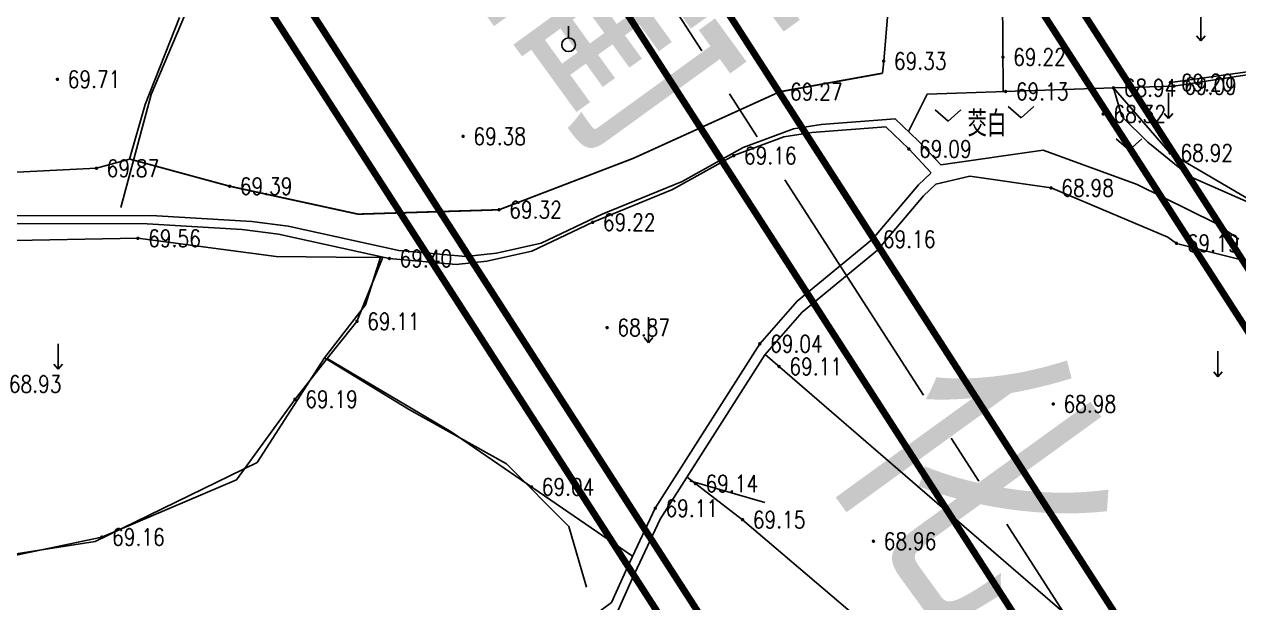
# Model space of a CAD drawing. Extents: x 10519 to 17598, y -625 to 2857.
# Drawn here: x 13571.8 to 13643, y 1308 to 1341.9 of the extents above; entities that cross this region are included whole.
import ezdxf
from ezdxf.enums import TextEntityAlignment as Align

# ---------------------------------------------------------------- set-up
doc = ezdxf.new("R2010")
doc.units = 0
doc.header["$MEASUREMENT"] = 0
doc.linetypes.add('CENTER', pattern=[2, 1.25, -0.25, 0.25, -0.25])
doc.linetypes.add('CENTERX2', pattern=[4, 2.5, -0.5, 0.5, -0.5])
doc.layers.get('0').update_dxf_attribs({"linetype": 'CONTINUOUS'})
for name, color, linetype in [('00000衢化东路中线', 1, 'CENTER'), ('00000道路边线', 2, 'CONTINUOUS'), ('0000原地形', 252, 'CONTINUOUS'), ('000道路名称', 6, 'CONTINUOUS'), ('GCD', 224, 'CONTINUOUS')]:
    doc.layers.add(name, color=color, linetype=linetype)
doc.styles.add('HZ', font='txt8.shx', dxfattribs={"width": 0.8, "bigfont": 'hz.shx'})
doc.styles.get("Standard").update_dxf_attribs({"font": 'txt8.shx', "width": 0.8, "bigfont": 'hz.shx'})
doc.styles.add('黑体', font='SIMHEI.TTF', dxfattribs={"width": 0.8})
doc.linetypes.add('10421', pattern='A,2,[150,AAA.SHX,S=1,R=0,X=0,Y=1],1e-11', length=2)

# ---------------------------------------------------------------- blocks, each defined once
blk = doc.blocks.new('GC200')
at = {"linetype": 'Continuous', "const_width": 0.2, "flags": 128}
blk.add_lwpolyline([(-0.1, 0, 1), (0.1, 0, 1)], format="xyb", close=True, dxfattribs=at)

msp = doc.modelspace()

# ---------------------------------------------------------------- linework, layer by layer
at = {"layer": '00000衢化东路中线', "color": 6, "linetype": 'CENTERX2', "ltscale": 6}
msp.add_line((13741.468, 1138.563), (13403.369, 1663.691), dxfattribs=at)
at = {"layer": '00000道路边线', "const_width": 0.4}
for points in [[(13756.603, 1148.308, -0.065136), (13825.178, 1003.376, 0.065136), (13756.603, 1148.308), (13576.295, 1428.357, -0.410529), (13583.517, 1462.739), (13652.854, 1508.626, -0.224647), (14318.381, 1604.23), (14655.468, 1500.221), (14721.808, 1482.843, -0.010771), (14723.879, 1482.253), (15171.602, 1344.107)], [(13758.284, 1149.39, -0.065136), (13827.082, 1003.99, 0.065136), (13758.284, 1149.39), (13577.99, 1429.419, -0.410529), (13584.057, 1458.299), (13655.061, 1505.291, -0.224647), (14317.202, 1600.407), (14654.432, 1496.355)], [(13702.444, 1203.794, -1), (13698.24, 1201.087, 1), (13702.444, 1203.794), (13561.683, 1422.419, 1), (13557.479, 1419.712), (13698.24, 1201.087)], [(13535.605, 1064.087), (13677.985, 1158.314, 0.410529), (13685.207, 1192.696), (13544.447, 1411.322, 0.417908), (13509.629, 1418.636), (13364.519, 1322.6)], [(13504.296, 1073.345, 0.414214), (13532.012, 1067.704), (13677.727, 1164.14, 0.410529), (13683.505, 1191.645), (13542.745, 1410.271, 0.417908), (13514.891, 1416.122), (13366.444, 1317.879, 0.414214), (13360.804, 1290.163), (13504.296, 1073.345)]]:
    msp.add_lwpolyline(points, format="xyb", dxfattribs=at)
at = {"layer": '0000原地形', "linetype": 'Continuous'}
for p, q in [((13629.2, 1337.975, 69.223), (13629.096, 1355.896, 69.223)), ((13629.2, 1337.975, 69.223), (13629.096, 1355.896, 69.223)), ((13622.201, 1339.764, 69.036), (13622.524, 1343.66, 69.036)), ((13622.201, 1339.764, 69.036), (13622.524, 1343.66, 69.036)), ((13578.932, 1337.214, 69.799), (13580.928, 1342.315, 69.799)), ((13622.142, 1339.052, 69.036), (13622.201, 1339.764, 69.036)), ((13622.142, 1339.052, 69.036), (13622.201, 1339.764, 69.036)), ((13635.663, 1338.193, 68.729), (13636.16, 1336.505, 68.729)), ((13638.989, 1334.371, 68.832), (13635.668, 1338.193, 68.832)), ((13578.015, 1334.017, 69.799), (13578.932, 1337.214, 69.799)), ((13636.16, 1336.505, 68.729), (13637.683, 1335.003, 68.729)), ((13616.908, 1335.785, 68.608), (13613.97, 1334.686, 68.608)), ((13616.908, 1335.785, 68.608), (13613.97, 1334.686, 68.608)), ((13618.539, 1336.04, 68.608), (13616.908, 1335.785, 68.608)), ((13618.539, 1336.04, 68.608), (13616.908, 1335.785, 68.608)), ((13622.318, 1335.905, 69.344), (13617.982, 1335.57, 69.344)), ((13622.318, 1335.905, 69.344), (13617.982, 1335.57, 69.344)), ((13622.875, 1336.375, 68.608), (13618.539, 1336.04, 68.608)), ((13622.875, 1336.375, 68.608), (13618.539, 1336.04, 68.608)), ((13623.674, 1334.608, 69.344), (13622.318, 1335.905, 69.344)), ((13623.674, 1334.608, 69.344), (13622.318, 1335.905, 69.344)), ((13624.231, 1335.078, 68.608), (13622.875, 1336.375, 68.608)), ((13624.231, 1335.078, 68.608), (13622.875, 1336.375, 68.608)), ((13616.351, 1335.315, 69.344), (13613.413, 1334.216, 69.344)), ((13616.351, 1335.315, 69.344), (13613.413, 1334.216, 69.344)), ((13617.982, 1335.57, 69.344), (13616.351, 1335.315, 69.344)), ((13617.982, 1335.57, 69.344), (13616.351, 1335.315, 69.344)), ((13625.546, 1333.684, 68.608), (13624.231, 1335.078, 68.608)), ((13625.546, 1333.684, 68.608), (13624.231, 1335.078, 68.608)), ((13613.97, 1334.686, 68.608), (13610.392, 1332.694, 68.608)), ((13613.97, 1334.686, 68.608), (13610.392, 1332.694, 68.608)), ((13624.989, 1333.214, 69.344), (13623.674, 1334.608, 69.344)), ((13624.989, 1333.214, 69.344), (13623.674, 1334.608, 69.344)), ((13625.546, 1333.684, 69.114), (13624.277, 1335.029, 69.114)), ((13625.546, 1333.684, 69.114), (13624.277, 1335.029, 69.114)), ((13631.539, 1334.537, 68.608), (13625.546, 1333.684, 68.608)), ((13631.539, 1334.537, 68.608), (13625.546, 1333.684, 68.608)), ((13637.051, 1332.515, 68.608), (13631.539, 1334.537, 68.608)), ((13637.051, 1332.515, 68.608), (13631.539, 1334.537, 68.608)), ((13637.683, 1335.003, 68.729), (13640.179, 1332.982, 68.729)), ((13644.454, 1331.146, 68.832), (13638.989, 1334.371, 68.832)), ((13578.015, 1334.017, 69.036), (13576.066, 1333.475, 69.036)), ((13578.015, 1334.017, 69.036), (13576.066, 1333.475, 69.036)), ((13613.413, 1334.216, 69.344), (13609.835, 1332.224, 69.344)), ((13613.413, 1334.216, 69.344), (13609.835, 1332.224, 69.344)), ((13576.066, 1333.475, 69.036), (13563.593, 1332.873, 69.036)), ((13576.066, 1333.475, 69.036), (13563.593, 1332.873, 69.036)), ((13624.244, 1332.512, 69.344), (13624.966, 1333.193, 69.344)), ((13624.244, 1332.512, 69.344), (13624.966, 1333.193, 69.344)), ((13624.966, 1333.193, 69.344), (13624.966, 1333.193, 69.344)), ((13624.966, 1333.193, 69.344), (13624.966, 1333.193, 69.344)), ((13625.261, 1332.542, 69.118), (13627.252, 1333.02, 69.118)), ((13625.261, 1332.542, 69.118), (13627.252, 1333.02, 69.118)), ((13627.252, 1333.02, 69.118), (13632.01, 1332.325, 69.118)), ((13627.252, 1333.02, 69.118), (13632.01, 1332.325, 69.118)), ((13640.179, 1332.982, 68.729), (13644.223, 1331.204, 68.729)), ((13610.392, 1332.694, 68.608), (13605.706, 1330.778, 68.608)), ((13610.392, 1332.694, 68.608), (13605.706, 1330.778, 68.608)), ((13621.554, 1329.315, 69.344), (13624.244, 1332.512, 69.344)), ((13621.554, 1329.315, 69.344), (13624.244, 1332.512, 69.344)), ((13624.539, 1331.861, 69.365), (13625.261, 1332.542, 69.365)), ((13624.539, 1331.861, 69.365), (13625.261, 1332.542, 69.365)), ((13625.261, 1332.542, 69.365), (13625.261, 1332.542, 69.365)), ((13625.261, 1332.542, 69.365), (13625.261, 1332.542, 69.365)), ((13632.01, 1332.325, 69.118), (13638.854, 1329.434, 69.118)), ((13632.01, 1332.325, 69.118), (13638.854, 1329.434, 69.118)), ((13641.641, 1330.265, 68.608), (13637.051, 1332.515, 68.608)), ((13641.641, 1330.265, 68.608), (13637.051, 1332.515, 68.608)), ((13609.835, 1332.224, 69.344), (13605.149, 1330.308, 69.344)), ((13609.835, 1332.224, 69.344), (13605.149, 1330.308, 69.344)), ((13621.849, 1328.664, 69.365), (13624.539, 1331.861, 69.365)), ((13621.849, 1328.664, 69.365), (13624.539, 1331.861, 69.365)), ((13579.046, 1330.224, 69.344), (13562.583, 1330.261, 69.344)), ((13579.046, 1330.224, 69.344), (13562.583, 1330.261, 69.344)), ((13579.603, 1330.694, 68.608), (13563.14, 1330.731, 68.608)), ((13579.603, 1330.694, 68.608), (13563.14, 1330.731, 68.608)), ((13584.616, 1329.892, 69.344), (13579.046, 1330.224, 69.344)), ((13584.616, 1329.892, 69.344), (13579.046, 1330.224, 69.344)), ((13585.173, 1330.362, 68.608), (13579.603, 1330.694, 68.608)), ((13585.173, 1330.362, 68.608), (13579.603, 1330.694, 68.608)), ((13587.299, 1330.087, 68.608), (13585.173, 1330.362, 68.608)), ((13587.299, 1330.087, 68.608), (13585.173, 1330.362, 68.608)), ((13605.149, 1330.308, 69.344), (13601.576, 1328.617, 69.344)), ((13605.149, 1330.308, 69.344), (13601.576, 1328.617, 69.344)), ((13605.706, 1330.778, 68.608), (13602.133, 1329.087, 68.608)), ((13605.706, 1330.778, 68.608), (13602.133, 1329.087, 68.608)), ((13643.016, 1329.32, 68.608), (13641.641, 1330.265, 68.608)), ((13643.016, 1329.32, 68.608), (13641.641, 1330.265, 68.608)), ((13586.742, 1329.617, 69.344), (13584.616, 1329.892, 69.344)), ((13586.742, 1329.617, 69.344), (13584.616, 1329.892, 69.344)), ((13593.232, 1328.184, 69.344), (13586.742, 1329.617, 69.344)), ((13593.232, 1328.184, 69.344), (13586.742, 1329.617, 69.344)), ((13593.789, 1328.654, 68.608), (13587.299, 1330.087, 68.608)), ((13593.789, 1328.654, 68.608), (13587.299, 1330.087, 68.608)), ((13638.854, 1329.434, 69.118), (13639.359, 1329.073, 69.118)), ((13638.854, 1329.434, 69.118), (13639.359, 1329.073, 69.118)), ((13602.133, 1329.087, 68.608), (13599.508, 1328.495, 68.608)), ((13602.133, 1329.087, 68.608), (13599.508, 1328.495, 68.608)), ((13617.126, 1325.689, 69.344), (13621.554, 1329.315, 69.344)), ((13617.126, 1325.689, 69.344), (13621.554, 1329.315, 69.344)), ((13639.359, 1329.073, 69.118), (13647.761, 1326.947, 69.118)), ((13639.359, 1329.073, 69.118), (13647.761, 1326.947, 69.118)), ((13591.332, 1324.494, 69.077), (13592.849, 1328.269, 69.077)), ((13591.833, 1325.473), (13592.706, 1328.265)), ((13597.153, 1327.831, 69.344), (13593.232, 1328.184, 69.344)), ((13597.153, 1327.831, 69.344), (13593.232, 1328.184, 69.344)), ((13597.71, 1328.301, 68.608), (13593.789, 1328.654, 68.608)), ((13597.71, 1328.301, 68.608), (13593.789, 1328.654, 68.608)), ((13598.951, 1328.025, 69.344), (13597.153, 1327.831, 69.344)), ((13598.951, 1328.025, 69.344), (13597.153, 1327.831, 69.344)), ((13599.508, 1328.495, 68.608), (13597.71, 1328.301, 68.608)), ((13599.508, 1328.495, 68.608), (13597.71, 1328.301, 68.608)), ((13601.576, 1328.617, 69.344), (13598.951, 1328.025, 69.344)), ((13601.576, 1328.617, 69.344), (13598.951, 1328.025, 69.344)), ((13617.421, 1325.038, 69.365), (13621.849, 1328.664, 69.365)), ((13617.421, 1325.038, 69.365), (13621.849, 1328.664, 69.365)), ((13589.425, 1322.358), (13591.833, 1325.473)), ((13614.943, 1323.179, 69.344), (13617.126, 1325.689, 69.344)), ((13614.943, 1323.179, 69.344), (13617.126, 1325.689, 69.344)), ((13589.599, 1322.321, 69.077), (13591.332, 1324.494, 69.077)), ((13615.238, 1322.528, 69.365), (13617.421, 1325.038, 69.365)), ((13615.238, 1322.528, 69.365), (13617.421, 1325.038, 69.365)), ((13608.814, 1313.536, 69.344), (13614.943, 1323.179, 69.344)), ((13608.814, 1313.536, 69.344), (13614.943, 1323.179, 69.344)), ((13585.48, 1316.217), (13589.425, 1322.358)), ((13587.705, 1319.929, 69.077), (13589.599, 1322.321, 69.077)), ((13589.425, 1322.358), (13594.352, 1319.355)), ((13589.599, 1322.321, 69.077), (13596.859, 1318.017, 69.077)), ((13609.109, 1312.885, 69.365), (13615.238, 1322.528, 69.365)), ((13609.109, 1312.885, 69.365), (13615.238, 1322.528, 69.365)), ((13640.412, 1300.796, 69.262), (13615.26, 1322.553, 69.262)), ((13640.412, 1300.796, 69.262), (13615.26, 1322.553, 69.262)), ((13584.272, 1315.211, 69.077), (13587.705, 1319.929, 69.077)), ((13594.352, 1319.355), (13600.096, 1316.148)), ((13596.859, 1318.017, 69.077), (13607.488, 1310.721, 69.077)), ((13575.988, 1311.586), (13585.48, 1316.217)), ((13600.096, 1316.148), (13603.747, 1312.469)), ((13576.383, 1311.842, 69.077), (13584.272, 1315.211, 69.077)), ((13610.679, 1315.355, 69.135), (13613.931, 1312.86, 69.135)), ((13610.679, 1315.355, 69.135), (13613.931, 1312.86, 69.135)), ((13610.843, 1315.142, 68.984), (13615.245, 1313.879, 68.984)), ((13607.169, 1310.044, 69.344), (13608.814, 1313.536, 69.344)), ((13607.169, 1310.044, 69.344), (13608.814, 1313.536, 69.344)), ((13603.747, 1312.469), (13604.779, 1308.902)), ((13607.464, 1309.393, 69.365), (13609.109, 1312.885, 69.365)), ((13607.464, 1309.393, 69.365), (13609.109, 1312.885, 69.365)), ((13613.931, 1312.86, 69.135), (13635.042, 1294.868, 69.135)), ((13613.931, 1312.86, 69.135), (13635.042, 1294.868, 69.135)), ((13570.222, 1310.541, 69.077), (13576.383, 1311.842, 69.077)), ((13569.585, 1310.593), (13575.988, 1311.586)), ((13606.243, 1308, 69.344), (13607.169, 1310.044, 69.344)), ((13606.243, 1308, 69.344), (13607.169, 1310.044, 69.344)), ((13606.538, 1307.349, 69.365), (13607.464, 1309.393, 69.365)), ((13606.538, 1307.349, 69.365), (13607.464, 1309.393, 69.365)), ((13604.959, 1307.04, 69.344), (13606.243, 1308, 69.344)), ((13604.959, 1307.04, 69.344), (13606.243, 1308, 69.344))]:
    msp.add_line(p, q, dxfattribs=at)
at = {"layer": '0000原地形', "linetype": '10421'}
for p, q in [((13581.283, 1342.564), (13579.281, 1337.804)), ((13645.003, 1339.35, 69.255), (13639.006, 1338.503, 69.255)), ((13645.105, 1339.209, 69.123), (13639.21, 1338.299, 69.123)), ((13645.105, 1339.209, 69.123), (13639.21, 1338.299, 69.123)), ((13629.345, 1337.98, 69.123), (13624.759, 1337.83, 69.123)), ((13629.345, 1337.98, 69.123), (13624.759, 1337.83, 69.123)), ((13635.668, 1338.193, 69.123), (13629.345, 1337.98, 69.123)), ((13635.668, 1338.193, 69.123), (13629.345, 1337.98, 69.123)), ((13639.21, 1338.299, 69.123), (13635.668, 1338.193, 69.123)), ((13639.21, 1338.299, 69.123), (13635.668, 1338.193, 69.123)), ((13579.281, 1337.804), (13577.507, 1331.183)), ((13624.759, 1337.83, 69.123), (13623.657, 1335.627, 69.123)), ((13624.759, 1337.83, 69.123), (13623.657, 1335.627, 69.123)), ((13578.499, 1329.368, 69.548), (13563.981, 1329.105, 69.548)), ((13578.499, 1329.368, 69.548), (13563.981, 1329.105, 69.548)), ((13586.609, 1328.307, 69.548), (13578.499, 1329.368, 69.548)), ((13586.609, 1328.307, 69.548), (13578.499, 1329.368, 69.548)), ((13591.874, 1328.245, 69.548), (13586.609, 1328.307, 69.548)), ((13591.874, 1328.245, 69.548), (13586.609, 1328.307, 69.548)), ((13592.849, 1328.269, 69.548), (13591.874, 1328.245, 69.548)), ((13592.849, 1328.269, 69.548), (13591.874, 1328.245, 69.548))]:
    msp.add_line(p, q, dxfattribs=at)
at = {"layer": '0000原地形'}
for p, q in [((13640.784, 1340.943), (13640.784, 1342.443)), ((13603.735, 1341.121), (13603.735, 1341.821)), ((13603.735, 1341.121), (13603.735, 1341.821)), ((13640.534, 1341.243), (13640.784, 1340.943)), ((13640.784, 1340.943), (13641.034, 1341.243)), ((13638.897, 1336.397), (13638.897, 1337.897)), ((13625.971, 1336.234), (13625.221, 1336.895)), ((13626.721, 1336.895), (13625.971, 1336.234)), ((13630.25, 1336.436), (13629.5, 1337.098)), ((13631, 1337.098), (13630.25, 1336.436)), ((13638.647, 1336.697), (13638.897, 1336.397)), ((13638.897, 1336.397), (13639.147, 1336.697)), ((13636.579, 1334.539), (13635.829, 1335.201)), ((13637.329, 1335.201), (13636.579, 1334.539)), ((13608.415, 1323.242), (13608.415, 1324.742)), ((13608.415, 1323.242), (13608.415, 1324.742)), ((13573.83, 1321.685), (13573.83, 1323.185)), ((13573.83, 1321.685), (13573.83, 1323.185)), ((13608.165, 1323.542), (13608.415, 1323.242)), ((13608.165, 1323.542), (13608.415, 1323.242)), ((13608.415, 1323.242), (13608.665, 1323.542)), ((13608.415, 1323.242), (13608.665, 1323.542)), ((13641.79, 1321.243), (13641.79, 1322.743)), ((13641.79, 1321.243), (13641.79, 1322.743)), ((13573.58, 1321.985), (13573.83, 1321.685)), ((13573.58, 1321.985), (13573.83, 1321.685)), ((13573.83, 1321.685), (13574.08, 1321.985)), ((13573.83, 1321.685), (13574.08, 1321.985)), ((13641.54, 1321.543), (13641.79, 1321.243)), ((13641.54, 1321.543), (13641.79, 1321.243)), ((13641.79, 1321.243), (13642.04, 1321.543)), ((13641.79, 1321.243), (13642.04, 1321.543))]:
    msp.add_line(p, q, dxfattribs=at)
at = {"layer": '0000原地形', "linetype": 'Continuous', "const_width": 0.1, "elevation": 69.036, "flags": 128}
msp.add_lwpolyline([(13622.142, 1339.052), (13616.111, 1337.963), (13607.528, 1334.059), (13599.66, 1331.041), (13591.401, 1330.785), (13583.873, 1332.424), (13578.015, 1334.017)], dxfattribs=at)
msp.add_lwpolyline([(13622.142, 1339.052), (13616.111, 1337.963), (13607.528, 1334.059), (13599.66, 1331.041), (13591.401, 1330.785), (13583.873, 1332.424), (13578.015, 1334.017)], dxfattribs=at)
at = {"layer": '0000原地形'}
msp.add_ellipse((13603.735, 1340.721), major_axis=(-0.283, 0.283), ratio=1, start_param=3.926991, end_param=10.210176, dxfattribs=at)
msp.add_ellipse((13603.735, 1340.721), major_axis=(-0.283, 0.283), ratio=1, start_param=3.926991, end_param=10.210176, dxfattribs=at)

# ---------------------------------------------------------------- block references
at = {"layer": 'GCD', "linetype": 'Continuous'}
ref = msp.add_blockref('GC200', (13622.201, 1339.764, 69.332), dxfattribs=dict(at, xscale=0.5, yscale=0.5, zscale=0.5))
ref.add_attrib('height', '69.33', dxfattribs={"linetype": 'Continuous', "height": 1, "style": 'HZ', "width": 0.8}).set_placement((13622.801, 1339.764, 69.332), align=Align.MIDDLE_LEFT)
ref = msp.add_blockref('GC200', (13622.201, 1339.764, 69.332), dxfattribs=dict(at, xscale=0.5, yscale=0.5, zscale=0.5))
ref.add_attrib('height', '69.33', dxfattribs={"linetype": 'Continuous', "height": 1, "style": 'HZ', "width": 0.8}).set_placement((13622.801, 1339.764, 69.332), align=Align.MIDDLE_LEFT)
ref = msp.add_blockref('GC200', (13629.188, 1339.995, 69.223), dxfattribs=dict(at, xscale=0.5, yscale=0.5, zscale=0.5))
ref.add_attrib('height', '69.22', dxfattribs={"linetype": 'Continuous', "height": 1, "style": 'HZ', "width": 0.8}).set_placement((13629.788, 1339.995, 69.223), align=Align.MIDDLE_LEFT)
ref = msp.add_blockref('GC200', (13629.188, 1339.995, 69.223), dxfattribs=dict(at, xscale=0.5, yscale=0.5, zscale=0.5))
ref.add_attrib('height', '69.22', dxfattribs={"linetype": 'Continuous', "height": 1, "style": 'HZ', "width": 0.8}).set_placement((13629.788, 1339.995, 69.223), align=Align.MIDDLE_LEFT)
ref = msp.add_blockref('GC200', (13573.783, 1338.695, 69.705), dxfattribs=dict(at, xscale=0.5, yscale=0.5, zscale=0.5))
ref.add_attrib('height', '69.71', dxfattribs={"linetype": 'Continuous', "height": 1, "style": 'HZ', "width": 0.8}).set_placement((13574.383, 1338.695, 69.705), align=Align.MIDDLE_LEFT)
ref = msp.add_blockref('GC200', (13573.783, 1338.695, 69.705), dxfattribs=dict(at, xscale=0.5, yscale=0.5, zscale=0.5))
ref.add_attrib('height', '69.71', dxfattribs={"linetype": 'Continuous', "height": 1, "style": 'HZ', "width": 0.8}).set_placement((13574.383, 1338.695, 69.705), align=Align.MIDDLE_LEFT)
ref = msp.add_blockref('GC200', (13635.668, 1338.193, 68.942), dxfattribs=dict(at, xscale=0.5, yscale=0.5, zscale=0.5))
ref.add_attrib('height', '68.94', dxfattribs={"linetype": 'Continuous', "height": 1, "style": 'HZ', "width": 0.8}).set_placement((13636.268, 1338.193, 68.942), align=Align.MIDDLE_LEFT)
ref = msp.add_blockref('GC200', (13635.668, 1338.193, 68.942), dxfattribs=dict(at, xscale=0.5, yscale=0.5, zscale=0.5))
ref.add_attrib('height', '68.94', dxfattribs={"linetype": 'Continuous', "height": 1, "style": 'HZ', "width": 0.8}).set_placement((13636.268, 1338.193, 68.942), align=Align.MIDDLE_LEFT)
ref = msp.add_blockref('GC200', (13639.006, 1338.503, 69.195), dxfattribs=dict(at, xscale=0.5, yscale=0.5, zscale=0.5))
ref.add_attrib('height', '69.20', dxfattribs={"linetype": 'Continuous', "height": 1, "style": 'HZ', "width": 0.8}).set_placement((13639.606, 1338.503, 69.195), align=Align.MIDDLE_LEFT)
ref = msp.add_blockref('GC200', (13639.006, 1338.503, 69.195), dxfattribs=dict(at, xscale=0.5, yscale=0.5, zscale=0.5))
ref.add_attrib('height', '69.20', dxfattribs={"linetype": 'Continuous', "height": 1, "style": 'HZ', "width": 0.8}).set_placement((13639.606, 1338.503, 69.195), align=Align.MIDDLE_LEFT)
ref = msp.add_blockref('GC200', (13639.21, 1338.299, 69.087), dxfattribs=dict(at, xscale=0.5, yscale=0.5, zscale=0.5))
ref.add_attrib('height', '69.09', dxfattribs={"linetype": 'Continuous', "height": 1, "style": 'HZ', "width": 0.8}).set_placement((13639.81, 1338.299, 69.087), align=Align.MIDDLE_LEFT)
ref = msp.add_blockref('GC200', (13639.21, 1338.299, 69.087), dxfattribs=dict(at, xscale=0.5, yscale=0.5, zscale=0.5))
ref.add_attrib('height', '69.09', dxfattribs={"linetype": 'Continuous', "height": 1, "style": 'HZ', "width": 0.8}).set_placement((13639.81, 1338.299, 69.087), align=Align.MIDDLE_LEFT)
ref = msp.add_blockref('GC200', (13616.111, 1337.963, 69.273), dxfattribs=dict(at, xscale=0.5, yscale=0.5, zscale=0.5))
ref.add_attrib('height', '69.27', dxfattribs={"linetype": 'Continuous', "height": 1, "style": 'HZ', "width": 0.8}).set_placement((13616.711, 1337.963, 69.273), align=Align.MIDDLE_LEFT)
ref = msp.add_blockref('GC200', (13616.111, 1337.963, 69.273), dxfattribs=dict(at, xscale=0.5, yscale=0.5, zscale=0.5))
ref.add_attrib('height', '69.27', dxfattribs={"linetype": 'Continuous', "height": 1, "style": 'HZ', "width": 0.8}).set_placement((13616.711, 1337.963, 69.273), align=Align.MIDDLE_LEFT)
ref = msp.add_blockref('GC200', (13629.345, 1337.98, 69.129), dxfattribs=dict(at, xscale=0.5, yscale=0.5, zscale=0.5))
ref.add_attrib('height', '69.13', dxfattribs={"linetype": 'Continuous', "height": 1, "style": 'HZ', "width": 0.8}).set_placement((13629.945, 1337.98, 69.129), align=Align.MIDDLE_LEFT)
ref = msp.add_blockref('GC200', (13629.345, 1337.98, 69.129), dxfattribs=dict(at, xscale=0.5, yscale=0.5, zscale=0.5))
ref.add_attrib('height', '69.13', dxfattribs={"linetype": 'Continuous', "height": 1, "style": 'HZ', "width": 0.8}).set_placement((13629.945, 1337.98, 69.129), align=Align.MIDDLE_LEFT)
ref = msp.add_blockref('GC200', (13635.063, 1336.659, 68.322), dxfattribs=dict(at, xscale=0.5, yscale=0.5, zscale=0.5))
ref.add_attrib('height', '68.32', dxfattribs={"linetype": 'Continuous', "height": 1, "style": 'HZ', "width": 0.8}).set_placement((13635.663, 1336.659, 68.322), align=Align.MIDDLE_LEFT)
ref = msp.add_blockref('GC200', (13635.063, 1336.659, 68.322), dxfattribs=dict(at, xscale=0.5, yscale=0.5, zscale=0.5))
ref.add_attrib('height', '68.32', dxfattribs={"linetype": 'Continuous', "height": 1, "style": 'HZ', "width": 0.8}).set_placement((13635.663, 1336.659, 68.322), align=Align.MIDDLE_LEFT)
ref = msp.add_blockref('GC200', (13597.557, 1335.35, 69.378), dxfattribs=dict(at, xscale=0.5, yscale=0.5, zscale=0.5))
ref.add_attrib('height', '69.38', dxfattribs={"linetype": 'Continuous', "height": 1, "style": 'HZ', "width": 0.8}).set_placement((13598.157, 1335.35, 69.378), align=Align.MIDDLE_LEFT)
ref = msp.add_blockref('GC200', (13597.557, 1335.35, 69.378), dxfattribs=dict(at, xscale=0.5, yscale=0.5, zscale=0.5))
ref.add_attrib('height', '69.38', dxfattribs={"linetype": 'Continuous', "height": 1, "style": 'HZ', "width": 0.8}).set_placement((13598.157, 1335.35, 69.378), align=Align.MIDDLE_LEFT)
ref = msp.add_blockref('GC200', (13623.674, 1334.608, 69.087), dxfattribs=dict(at, xscale=0.5, yscale=0.5, zscale=0.5))
ref.add_attrib('height', '69.09', dxfattribs={"linetype": 'Continuous', "height": 1, "style": 'HZ', "width": 0.8}).set_placement((13624.274, 1334.608, 69.087), align=Align.MIDDLE_LEFT)
ref = msp.add_blockref('GC200', (13623.674, 1334.608, 69.087), dxfattribs=dict(at, xscale=0.5, yscale=0.5, zscale=0.5))
ref.add_attrib('height', '69.09', dxfattribs={"linetype": 'Continuous', "height": 1, "style": 'HZ', "width": 0.8}).set_placement((13624.274, 1334.608, 69.087), align=Align.MIDDLE_LEFT)
ref = msp.add_blockref('GC200', (13613.413, 1334.216, 69.161), dxfattribs=dict(at, xscale=0.5, yscale=0.5, zscale=0.5))
ref.add_attrib('height', '69.16', dxfattribs={"linetype": 'Continuous', "height": 1, "style": 'HZ', "width": 0.8}).set_placement((13614.013, 1334.216, 69.161), align=Align.MIDDLE_LEFT)
ref = msp.add_blockref('GC200', (13613.413, 1334.216, 69.161), dxfattribs=dict(at, xscale=0.5, yscale=0.5, zscale=0.5))
ref.add_attrib('height', '69.16', dxfattribs={"linetype": 'Continuous', "height": 1, "style": 'HZ', "width": 0.8}).set_placement((13614.013, 1334.216, 69.161), align=Align.MIDDLE_LEFT)
ref = msp.add_blockref('GC200', (13638.989, 1334.371, 68.915), dxfattribs=dict(at, xscale=0.5, yscale=0.5, zscale=0.5))
ref.add_attrib('height', '68.92', dxfattribs={"linetype": 'Continuous', "height": 1, "style": 'HZ', "width": 0.8}).set_placement((13639.589, 1334.371, 68.915), align=Align.MIDDLE_LEFT)
ref = msp.add_blockref('GC200', (13638.989, 1334.371, 68.915), dxfattribs=dict(at, xscale=0.5, yscale=0.5, zscale=0.5))
ref.add_attrib('height', '68.92', dxfattribs={"linetype": 'Continuous', "height": 1, "style": 'HZ', "width": 0.8}).set_placement((13639.589, 1334.371, 68.915), align=Align.MIDDLE_LEFT)
ref = msp.add_blockref('GC200', (13576.066, 1333.475, 69.865), dxfattribs=dict(at, xscale=0.5, yscale=0.5, zscale=0.5))
ref.add_attrib('height', '69.87', dxfattribs={"linetype": 'Continuous', "height": 1, "style": 'HZ', "width": 0.8}).set_placement((13576.666, 1333.475, 69.865), align=Align.MIDDLE_LEFT)
ref = msp.add_blockref('GC200', (13576.066, 1333.475, 69.865), dxfattribs=dict(at, xscale=0.5, yscale=0.5, zscale=0.5))
ref.add_attrib('height', '69.87', dxfattribs={"linetype": 'Continuous', "height": 1, "style": 'HZ', "width": 0.8}).set_placement((13576.666, 1333.475, 69.865), align=Align.MIDDLE_LEFT)
ref = msp.add_blockref('GC200', (13583.873, 1332.424, 69.391), dxfattribs=dict(at, xscale=0.5, yscale=0.5, zscale=0.5))
ref.add_attrib('height', '69.39', dxfattribs={"linetype": 'Continuous', "height": 1, "style": 'HZ', "width": 0.8}).set_placement((13584.473, 1332.424, 69.391), align=Align.MIDDLE_LEFT)
ref = msp.add_blockref('GC200', (13583.873, 1332.424, 69.391), dxfattribs=dict(at, xscale=0.5, yscale=0.5, zscale=0.5))
ref.add_attrib('height', '69.39', dxfattribs={"linetype": 'Continuous', "height": 1, "style": 'HZ', "width": 0.8}).set_placement((13584.473, 1332.424, 69.391), align=Align.MIDDLE_LEFT)
ref = msp.add_blockref('GC200', (13632.01, 1332.325, 68.976), dxfattribs=dict(at, xscale=0.5, yscale=0.5, zscale=0.5))
ref.add_attrib('height', '68.98', dxfattribs={"linetype": 'Continuous', "height": 1, "style": 'HZ', "width": 0.8}).set_placement((13632.61, 1332.325, 68.976), align=Align.MIDDLE_LEFT)
ref = msp.add_blockref('GC200', (13632.01, 1332.325, 68.976), dxfattribs=dict(at, xscale=0.5, yscale=0.5, zscale=0.5))
ref.add_attrib('height', '68.98', dxfattribs={"linetype": 'Continuous', "height": 1, "style": 'HZ', "width": 0.8}).set_placement((13632.61, 1332.325, 68.976), align=Align.MIDDLE_LEFT)
ref = msp.add_blockref('GC200', (13599.66, 1331.041, 69.322), dxfattribs=dict(at, xscale=0.5, yscale=0.5, zscale=0.5))
ref.add_attrib('height', '69.32', dxfattribs={"linetype": 'Continuous', "height": 1, "style": 'HZ', "width": 0.8}).set_placement((13600.26, 1331.041, 69.322), align=Align.MIDDLE_LEFT)
ref = msp.add_blockref('GC200', (13599.66, 1331.041, 69.322), dxfattribs=dict(at, xscale=0.5, yscale=0.5, zscale=0.5))
ref.add_attrib('height', '69.32', dxfattribs={"linetype": 'Continuous', "height": 1, "style": 'HZ', "width": 0.8}).set_placement((13600.26, 1331.041, 69.322), align=Align.MIDDLE_LEFT)
ref = msp.add_blockref('GC200', (13605.149, 1330.308, 69.222), dxfattribs=dict(at, xscale=0.5, yscale=0.5, zscale=0.5))
ref.add_attrib('height', '69.22', dxfattribs={"linetype": 'Continuous', "height": 1, "style": 'HZ', "width": 0.8}).set_placement((13605.749, 1330.308, 69.222), align=Align.MIDDLE_LEFT)
ref = msp.add_blockref('GC200', (13605.149, 1330.308, 69.222), dxfattribs=dict(at, xscale=0.5, yscale=0.5, zscale=0.5))
ref.add_attrib('height', '69.22', dxfattribs={"linetype": 'Continuous', "height": 1, "style": 'HZ', "width": 0.8}).set_placement((13605.749, 1330.308, 69.222), align=Align.MIDDLE_LEFT)
ref = msp.add_blockref('GC200', (13578.499, 1329.368, 69.556), dxfattribs=dict(at, xscale=0.5, yscale=0.5, zscale=0.5))
ref.add_attrib('height', '69.56', dxfattribs={"linetype": 'Continuous', "height": 1, "style": 'HZ', "width": 0.8}).set_placement((13579.099, 1329.368, 69.556), align=Align.MIDDLE_LEFT)
ref = msp.add_blockref('GC200', (13578.499, 1329.368, 69.556), dxfattribs=dict(at, xscale=0.5, yscale=0.5, zscale=0.5))
ref.add_attrib('height', '69.56', dxfattribs={"linetype": 'Continuous', "height": 1, "style": 'HZ', "width": 0.8}).set_placement((13579.099, 1329.368, 69.556), align=Align.MIDDLE_LEFT)
ref = msp.add_blockref('GC200', (13621.554, 1329.315, 69.159), dxfattribs=dict(at, xscale=0.5, yscale=0.5, zscale=0.5))
ref.add_attrib('height', '69.16', dxfattribs={"linetype": 'Continuous', "height": 1, "style": 'HZ', "width": 0.8}).set_placement((13622.154, 1329.315, 69.159), align=Align.MIDDLE_LEFT)
ref = msp.add_blockref('GC200', (13621.554, 1329.315, 69.159), dxfattribs=dict(at, xscale=0.5, yscale=0.5, zscale=0.5))
ref.add_attrib('height', '69.16', dxfattribs={"linetype": 'Continuous', "height": 1, "style": 'HZ', "width": 0.8}).set_placement((13622.154, 1329.315, 69.159), align=Align.MIDDLE_LEFT)
ref = msp.add_blockref('GC200', (13639.359, 1329.073, 69.186), dxfattribs=dict(at, xscale=0.5, yscale=0.5, zscale=0.5))
ref.add_attrib('height', '69.19', dxfattribs={"linetype": 'Continuous', "height": 1, "style": 'HZ', "width": 0.8}).set_placement((13639.959, 1329.073, 69.186), align=Align.MIDDLE_LEFT)
ref = msp.add_blockref('GC200', (13639.359, 1329.073, 69.186), dxfattribs=dict(at, xscale=0.5, yscale=0.5, zscale=0.5))
ref.add_attrib('height', '69.19', dxfattribs={"linetype": 'Continuous', "height": 1, "style": 'HZ', "width": 0.8}).set_placement((13639.959, 1329.073, 69.186), align=Align.MIDDLE_LEFT)
ref = msp.add_blockref('GC200', (13593.232, 1328.184, 69.401), dxfattribs=dict(at, xscale=0.5, yscale=0.5, zscale=0.5))
ref.add_attrib('height', '69.40', dxfattribs={"linetype": 'Continuous', "height": 1, "style": 'HZ', "width": 0.8}).set_placement((13593.832, 1328.184, 69.401), align=Align.MIDDLE_LEFT)
ref = msp.add_blockref('GC200', (13593.232, 1328.184, 69.401), dxfattribs=dict(at, xscale=0.5, yscale=0.5, zscale=0.5))
ref.add_attrib('height', '69.40', dxfattribs={"linetype": 'Continuous', "height": 1, "style": 'HZ', "width": 0.8}).set_placement((13593.832, 1328.184, 69.401), align=Align.MIDDLE_LEFT)
ref = msp.add_blockref('GC200', (13591.332, 1324.494, 69.106), dxfattribs=dict(at, xscale=0.5, yscale=0.5, zscale=0.5))
ref.add_attrib('height', '69.11', dxfattribs={"linetype": 'Continuous', "height": 1, "style": 'HZ', "width": 0.8}).set_placement((13591.932, 1324.494, 69.106), align=Align.MIDDLE_LEFT)
ref = msp.add_blockref('GC200', (13591.332, 1324.494, 69.106), dxfattribs=dict(at, xscale=0.5, yscale=0.5, zscale=0.5))
ref.add_attrib('height', '69.11', dxfattribs={"linetype": 'Continuous', "height": 1, "style": 'HZ', "width": 0.8}).set_placement((13591.932, 1324.494, 69.106), align=Align.MIDDLE_LEFT)
ref = msp.add_blockref('GC200', (13605.996, 1324.131), dxfattribs=dict(at, xscale=0.5, yscale=0.5, zscale=0.5))
ref.add_attrib('height', '68.87', dxfattribs={"linetype": 'Continuous', "height": 1, "style": 'HZ', "width": 0.8}).set_placement((13606.596, 1324.131), align=Align.MIDDLE_LEFT)
ref = msp.add_blockref('GC200', (13605.996, 1324.131), dxfattribs=dict(at, xscale=0.5, yscale=0.5, zscale=0.5))
ref.add_attrib('height', '68.87', dxfattribs={"linetype": 'Continuous', "height": 1, "style": 'HZ', "width": 0.8}).set_placement((13606.596, 1324.131), align=Align.MIDDLE_LEFT)
ref = msp.add_blockref('GC200', (13614.943, 1323.179, 69.04), dxfattribs=dict(at, xscale=0.5, yscale=0.5, zscale=0.5))
ref.add_attrib('height', '69.04', dxfattribs={"linetype": 'Continuous', "height": 1, "style": 'HZ', "width": 0.8}).set_placement((13615.543, 1323.179, 69.04), align=Align.MIDDLE_LEFT)
ref = msp.add_blockref('GC200', (13614.943, 1323.179, 69.04), dxfattribs=dict(at, xscale=0.5, yscale=0.5, zscale=0.5))
ref.add_attrib('height', '69.04', dxfattribs={"linetype": 'Continuous', "height": 1, "style": 'HZ', "width": 0.8}).set_placement((13615.543, 1323.179, 69.04), align=Align.MIDDLE_LEFT)
ref = msp.add_blockref('GC200', (13616.074, 1321.849, 69.112), dxfattribs=dict(at, xscale=0.5, yscale=0.5, zscale=0.5))
ref.add_attrib('height', '69.11', dxfattribs={"linetype": 'Continuous', "height": 1, "style": 'HZ', "width": 0.8}).set_placement((13616.674, 1321.849, 69.112), align=Align.MIDDLE_LEFT)
ref = msp.add_blockref('GC200', (13616.074, 1321.849, 69.112), dxfattribs=dict(at, xscale=0.5, yscale=0.5, zscale=0.5))
ref.add_attrib('height', '69.11', dxfattribs={"linetype": 'Continuous', "height": 1, "style": 'HZ', "width": 0.8}).set_placement((13616.674, 1321.849, 69.112), align=Align.MIDDLE_LEFT)
ref = msp.add_blockref('GC200', (13570.331, 1320.818), dxfattribs=dict(at, xscale=0.5, yscale=0.5, zscale=0.5))
ref.add_attrib('height', '68.93', dxfattribs={"linetype": 'Continuous', "height": 1, "style": 'HZ', "width": 0.8}).set_placement((13570.931, 1320.818), align=Align.MIDDLE_LEFT)
ref = msp.add_blockref('GC200', (13570.331, 1320.818), dxfattribs=dict(at, xscale=0.5, yscale=0.5, zscale=0.5))
ref.add_attrib('height', '68.93', dxfattribs={"linetype": 'Continuous', "height": 1, "style": 'HZ', "width": 0.8}).set_placement((13570.931, 1320.818), align=Align.MIDDLE_LEFT)
ref = msp.add_blockref('GC200', (13587.705, 1319.929, 69.186), dxfattribs=dict(at, xscale=0.5, yscale=0.5, zscale=0.5))
ref.add_attrib('height', '69.19', dxfattribs={"linetype": 'Continuous', "height": 1, "style": 'HZ', "width": 0.8}).set_placement((13588.305, 1319.929, 69.186), align=Align.MIDDLE_LEFT)
ref = msp.add_blockref('GC200', (13587.705, 1319.929, 69.186), dxfattribs=dict(at, xscale=0.5, yscale=0.5, zscale=0.5))
ref.add_attrib('height', '69.19', dxfattribs={"linetype": 'Continuous', "height": 1, "style": 'HZ', "width": 0.8}).set_placement((13588.305, 1319.929, 69.186), align=Align.MIDDLE_LEFT)
ref = msp.add_blockref('GC200', (13632.14, 1319.651, 68.977), dxfattribs=dict(at, xscale=0.5, yscale=0.5, zscale=0.5))
ref.add_attrib('height', '68.98', dxfattribs={"linetype": 'Continuous', "height": 1, "style": 'HZ', "width": 0.8}).set_placement((13632.74, 1319.651, 68.977), align=Align.MIDDLE_LEFT)
ref = msp.add_blockref('GC200', (13632.14, 1319.651, 68.977), dxfattribs=dict(at, xscale=0.5, yscale=0.5, zscale=0.5))
ref.add_attrib('height', '68.98', dxfattribs={"linetype": 'Continuous', "height": 1, "style": 'HZ', "width": 0.8}).set_placement((13632.74, 1319.651, 68.977), align=Align.MIDDLE_LEFT)
ref = msp.add_blockref('GC200', (13601.563, 1314.788, 69.036), dxfattribs=dict(at, xscale=0.5, yscale=0.5, zscale=0.5))
ref.add_attrib('height', '69.04', dxfattribs={"linetype": 'Continuous', "height": 1, "style": 'HZ', "width": 0.8}).set_placement((13602.163, 1314.788, 69.036), align=Align.MIDDLE_LEFT)
ref = msp.add_blockref('GC200', (13601.563, 1314.788, 69.036), dxfattribs=dict(at, xscale=0.5, yscale=0.5, zscale=0.5))
ref.add_attrib('height', '69.04', dxfattribs={"linetype": 'Continuous', "height": 1, "style": 'HZ', "width": 0.8}).set_placement((13602.163, 1314.788, 69.036), align=Align.MIDDLE_LEFT)
ref = msp.add_blockref('GC200', (13611.162, 1314.984, 69.135), dxfattribs=dict(at, xscale=0.5, yscale=0.5, zscale=0.5))
ref.add_attrib('height', '69.14', dxfattribs={"linetype": 'Continuous', "height": 1, "style": 'HZ', "width": 0.8}).set_placement((13611.762, 1314.984, 69.135), align=Align.MIDDLE_LEFT)
ref = msp.add_blockref('GC200', (13611.162, 1314.984, 69.135), dxfattribs=dict(at, xscale=0.5, yscale=0.5, zscale=0.5))
ref.add_attrib('height', '69.14', dxfattribs={"linetype": 'Continuous', "height": 1, "style": 'HZ', "width": 0.8}).set_placement((13611.762, 1314.984, 69.135), align=Align.MIDDLE_LEFT)
ref = msp.add_blockref('GC200', (13608.814, 1313.536, 69.114), dxfattribs=dict(at, xscale=0.5, yscale=0.5, zscale=0.5))
ref.add_attrib('height', '69.11', dxfattribs={"linetype": 'Continuous', "height": 1, "style": 'HZ', "width": 0.8}).set_placement((13609.414, 1313.536, 69.114), align=Align.MIDDLE_LEFT)
ref = msp.add_blockref('GC200', (13608.814, 1313.536, 69.114), dxfattribs=dict(at, xscale=0.5, yscale=0.5, zscale=0.5))
ref.add_attrib('height', '69.11', dxfattribs={"linetype": 'Continuous', "height": 1, "style": 'HZ', "width": 0.8}).set_placement((13609.414, 1313.536, 69.114), align=Align.MIDDLE_LEFT)
ref = msp.add_blockref('GC200', (13613.931, 1312.86, 69.149), dxfattribs=dict(at, xscale=0.5, yscale=0.5, zscale=0.5))
ref.add_attrib('height', '69.15', dxfattribs={"linetype": 'Continuous', "height": 1, "style": 'HZ', "width": 0.8}).set_placement((13614.531, 1312.86, 69.149), align=Align.MIDDLE_LEFT)
ref = msp.add_blockref('GC200', (13613.931, 1312.86, 69.149), dxfattribs=dict(at, xscale=0.5, yscale=0.5, zscale=0.5))
ref.add_attrib('height', '69.15', dxfattribs={"linetype": 'Continuous', "height": 1, "style": 'HZ', "width": 0.8}).set_placement((13614.531, 1312.86, 69.149), align=Align.MIDDLE_LEFT)
ref = msp.add_blockref('GC200', (13576.383, 1311.842, 69.164), dxfattribs=dict(at, xscale=0.5, yscale=0.5, zscale=0.5))
ref.add_attrib('height', '69.16', dxfattribs={"linetype": 'Continuous', "height": 1, "style": 'HZ', "width": 0.8}).set_placement((13576.983, 1311.842, 69.164), align=Align.MIDDLE_LEFT)
ref = msp.add_blockref('GC200', (13576.383, 1311.842, 69.164), dxfattribs=dict(at, xscale=0.5, yscale=0.5, zscale=0.5))
ref.add_attrib('height', '69.16', dxfattribs={"linetype": 'Continuous', "height": 1, "style": 'HZ', "width": 0.8}).set_placement((13576.983, 1311.842, 69.164), align=Align.MIDDLE_LEFT)
ref = msp.add_blockref('GC200', (13621.603, 1311.602, 68.96), dxfattribs=dict(at, xscale=0.5, yscale=0.5, zscale=0.5))
ref.add_attrib('height', '68.96', dxfattribs={"linetype": 'Continuous', "height": 1, "style": 'HZ', "width": 0.8}).set_placement((13622.203, 1311.602, 68.96), align=Align.MIDDLE_LEFT)
ref = msp.add_blockref('GC200', (13621.603, 1311.602, 68.96), dxfattribs=dict(at, xscale=0.5, yscale=0.5, zscale=0.5))
ref.add_attrib('height', '68.96', dxfattribs={"linetype": 'Continuous', "height": 1, "style": 'HZ', "width": 0.8}).set_placement((13622.203, 1311.602, 68.96), align=Align.MIDDLE_LEFT)

# ---------------------------------------------------------------- texts
at = {"layer": '0000原地形', "linetype": 'Continuous', "width": 0.8}
msp.add_text('茭白', height=1.5, dxfattribs=at).set_placement((13628.252, 1336.167), align=Align.MIDDLE)
at = {"layer": '000道路名称', "color": 0, "style": '黑体', "width": 0.8}
msp.add_text('衢   化   东   路', height=12.5, rotation=305.92052, dxfattribs=at).set_placement((13598.862, 1344.833))

doc.saveas('drawing.dxf')
